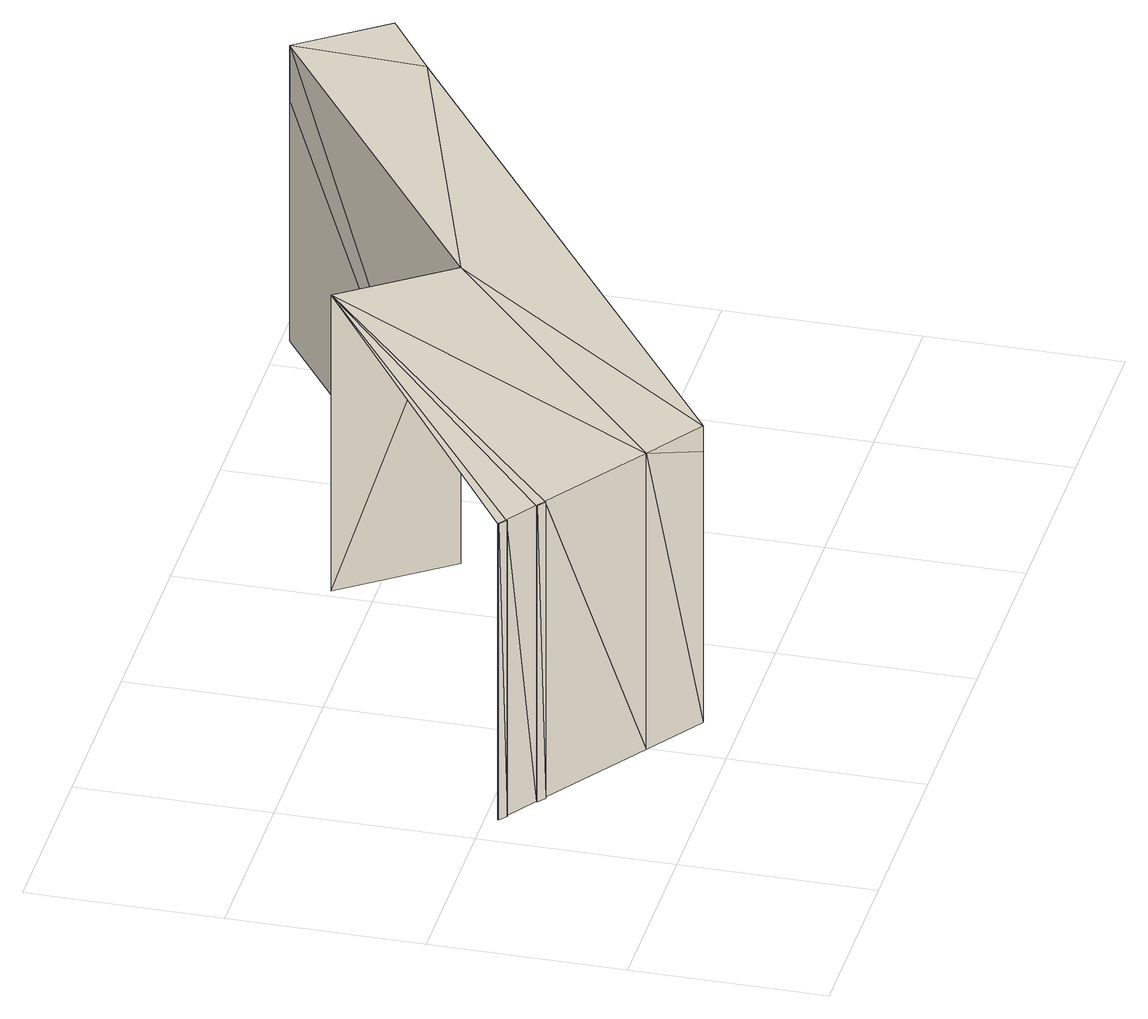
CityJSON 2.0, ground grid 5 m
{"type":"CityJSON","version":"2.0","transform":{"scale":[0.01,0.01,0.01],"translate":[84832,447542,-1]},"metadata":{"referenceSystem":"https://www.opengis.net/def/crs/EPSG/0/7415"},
"CityObjects":{
"building1":{"type":"Building","attributes":{"bgt_status":"bestaand","hoek":"(1:32.7)","identificatiebagpnd":"503100000032718","identificatiebagvbolaagstehuisnummer":"(1:503010000027096)","measuredHeight":8.37,"min-height-surface":0,"plaatsingspunt":"(1:84835.527 447547.038)","plus_status":"geenWaarde","relatievehoogteligging":"0","tekst":"(1:170)"},"geometry":[{"type":"MultiSurface","lod":"1","boundaries":[[[0,1,2]],[[2,1,3]],[[0,4,1]],[[0,5,6]],[[4,0,6]],[[7,8,5]],[[6,5,8]],[[9,8,10]],[[11,7,5]],[[10,8,7]],[[12,11,5]],[[13,11,12]],[[14,13,12]],[[15,16,0]],[[0,16,5]],[[17,15,18]],[[18,15,2]],[[2,15,0]],[[19,18,3]],[[3,18,2]],[[20,21,4]],[[4,21,1]],[[22,23,6]],[[6,23,20]],[[6,20,4]],[[24,22,8]],[[8,22,6]],[[25,24,9]],[[9,24,8]],[[26,25,10]],[[10,25,9]],[[27,26,7]],[[7,26,10]],[[28,27,11]],[[11,27,7]],[[29,28,13]],[[13,28,11]],[[30,29,14]],[[14,29,13]],[[31,30,12]],[[12,30,14]]]}]}
},
"vertices":[
[1220,834,937],[2099,1134,937],[2115,1477,937],[2274,1256,937],[651,94,937],[1023,1108,937],[496,198,937],[200,398,937],[222,383,937],[219,379,937],[198,395,937],[118,453,937],[97,468,937],[116,450,937],[95,465,937],[1220,834,100],[1023,1108,100],[2115,1477,100],[2115,1477,779],[2274,1256,779],[651,94,864],[2099,1134,864],[496,198,100],[651,94,98],[222,383,100],[219,379,100],[198,395,100],[200,398,100],[118,453,100],[116,450,100],[95,465,100],[97,468,100]
]}
